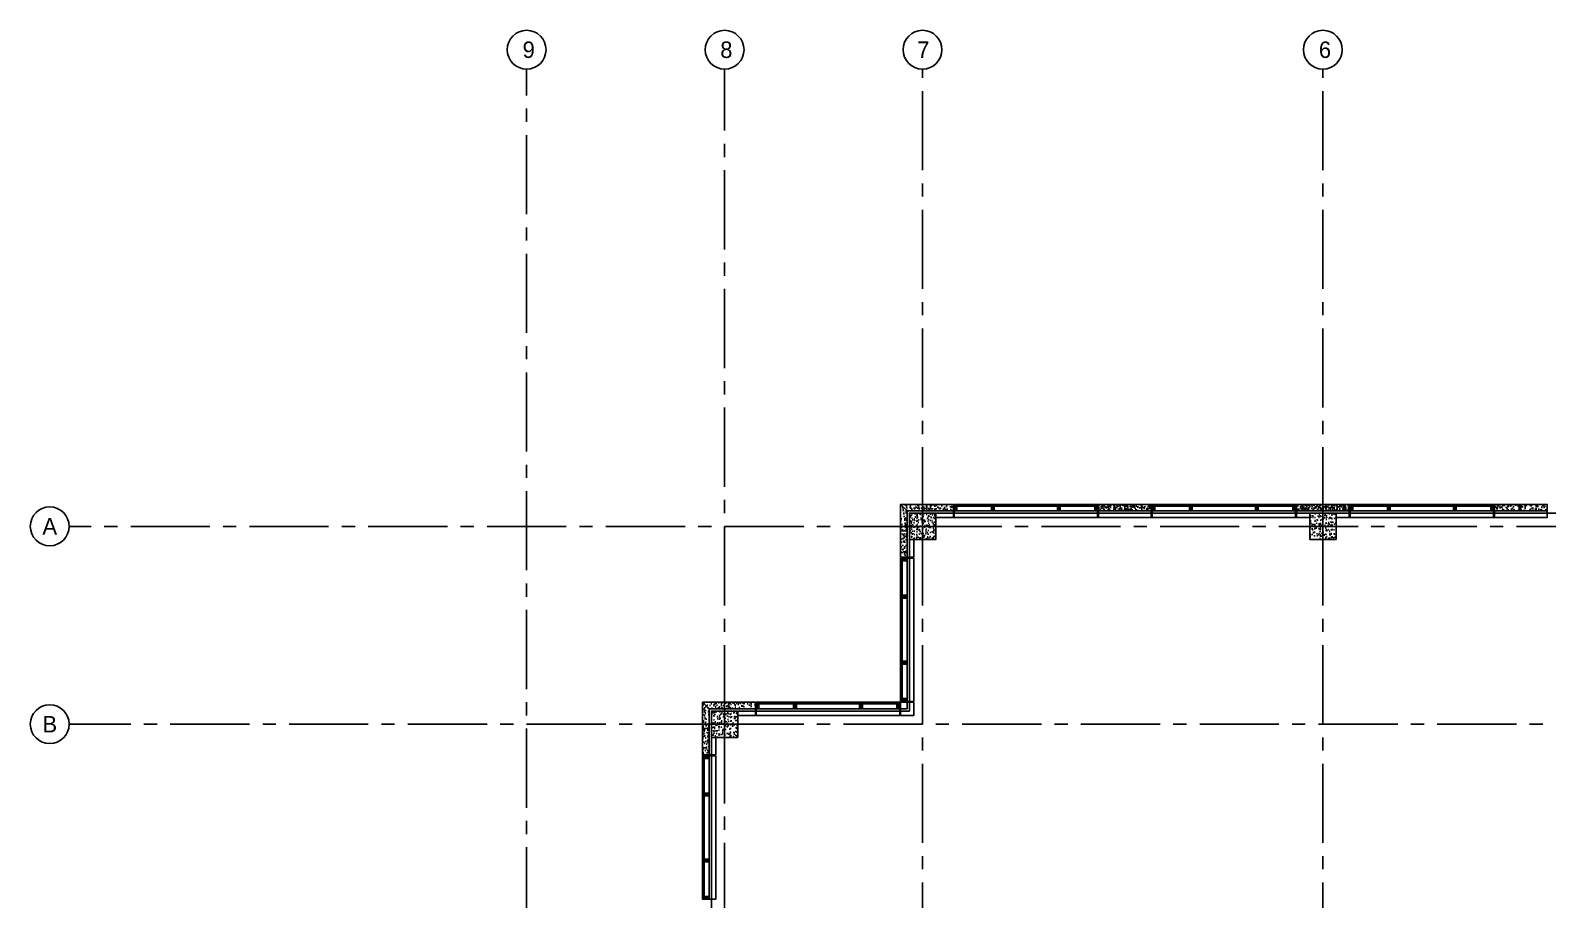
# Model space of a CAD drawing. Header units: inches. Extents: x 5893 to 9323, y 5310 to 7121.
# Drawn here: x 5893 to 7272, y 6330 to 7121 of the extents above; entities that cross this region are included whole.
import ezdxf
from ezdxf.enums import TextEntityAlignment as Align

# ---------------------------------------------------------------- set-up
doc = ezdxf.new("R2010")
doc.units = ezdxf.units.IN
doc.header["$LTSCALE"] = 96
doc.header["$MEASUREMENT"] = 0
doc.header["$PDSIZE"] = 1.5
doc.linetypes.add('CENTER2', pattern=[1.125, 0.75, -0.125, 0.125, -0.125])
doc.layers.get('0').update_dxf_attribs({"linetype": 'CONTINUOUS'})
for name, color, linetype in [('A_0_BLDGRD', 35, 'CENTER2'), ('A_0_COL-GRID', 40, 'CONTINUOUS'), ('A_0_CONST', 11, 'CONTINUOUS'), ('A_0_DIMGRD', 9, 'CENTER2'), ('A_1-7_CW_GYP', 2, 'CONTINUOUS'), ('A_1-7_CW_PC', 2, 'CONTINUOUS'), ('A_1-7_CW_PC_H', 6, 'CONTINUOUS'), ('A_1-8_COL', 7, 'CONTINUOUS'), ('A_1-8_COL_H', 6, 'CONTINUOUS'), ('A_1-8_CW_GLASS', 1, 'CONTINUOUS'), ('A_1-8_CW_GYP', 2, 'CONTINUOUS'), ('A_1-8_CW_MULL', 2, 'CONTINUOUS'), ('A_1-8_CW_PC', 2, 'CONTINUOUS'), ('A_1-8_CW_PC_H', 6, 'CONTINUOUS'), ('A_1-8_CW_SILL', 9, 'CONTINUOUS'), ('A_1_CW_SLAB', 66, 'CONTINUOUS'), ('A_2-8_COL', 7, 'CONTINUOUS'), ('A_2-8_CW_GLASS', 1, 'CONTINUOUS'), ('A_2-8_CW_GYP', 2, 'CONTINUOUS'), ('A_2-8_CW_MULL', 2, 'CONTINUOUS'), ('A_2-8_CW_PC', 2, 'CONTINUOUS'), ('A_2-8_CW_PC_H', 6, 'CONTINUOUS'), ('A_2-8_CW_SILL', 9, 'CONTINUOUS')]:
    doc.layers.add(name, color=color, linetype=linetype)
doc.styles.add('AVANT', font='AVGARDN.TTF')
pattern_1 = [(140, (-4476, -6744), (0.6275213, 7.172602), [0.75, -8.25]), (85, (-4476, -6744), (-7.5219213, -1.3875133), [0.6, -6.6]), (190.4514, (-4475.948, -6743.402), (-6.8943954, 5.785094), [0.637402, -7.011421]), (136.1842, (-4478, -6744), (1.65519, 10.6724105), [1.125, -12.375]), (186.6356, (-4477.862, -6743.111), (-9.741179, 9.346627), [0.956103, -10.51713]), (81.1842, (-4478, -6744), (-9.741186, 9.34662), [0.9, -9.9]), (111, (-4477.5, -6743), (4.026189, 5.9690705), [0.75, -8.25]), (56, (-4477.5, -6743), (-7.2515005, 2.433153), [0.6, -6.6]), (161.4514, (-4477.1645, -6742.5026), (-3.225305, 8.402226), [0.637402, -7.011421]), (127.5, (-4476, -6744), (-3.3289385, 0.12159855), [0, -6.52, 0, -6.7, 0, -6.625]), (97.5, (-4476, -6744), (-3.9441171, 2.6306954), [0, -3.82, 0, -6.37, 0, -2.525]), (57.5, (-4476, -6746.23), (0.2255487, 5.3382244), [0, -2.5, 0, -7.8, 0, -10.35]), (47.5, (-4476, -6747.23), (-1.0010498, 5.8318617), [0, -3.25, 0, -5.18, 0, -7.35])]

# ---------------------------------------------------------------- blocks, each defined once
blk = doc.blocks.new('PRE_1-8_COL1')
at = {"layer": 'A_1-8_CW_PC_H'}
h = blk.add_hatch(dxfattribs=at)
h.set_pattern_fill('AR-CONC', color=256, style=0)
h.set_pattern_definition([(50, (-5100, -6744), (7.172602, -0.6275213), [0.75, -8.25]), (355, (-5100, -6744), (-1.3875133, 7.5219213), [0.6, -6.6]), (100.4514, (-5099.402, -6744.052), (5.785094, 6.8943954), [0.637402, -7.011421]), (46.1842, (-5100, -6742), (10.6724105, -1.65519), [1.125, -12.375]), (96.6356, (-5099.111, -6742.138), (9.346627, 9.741179), [0.956103, -10.51713]), (351.1842, (-5100, -6742), (9.34662, 9.741186), [0.9, -9.9]), (21, (-5099, -6742.5), (5.9690705, -4.026189), [0.75, -8.25]), (326, (-5099, -6742.5), (2.433153, 7.2515005), [0.6, -6.6]), (71.4514, (-5098.5026, -6742.8355), (8.4022263, 3.225305), [0.637402, -7.011421]), (37.5, (-5100, -6744), (0.12159855, 3.3289385), [0, -6.52, 0, -6.7, 0, -6.625]), (7.5, (-5100, -6744), (2.6306954, 3.9441171), [0, -3.82, 0, -6.37, 0, -2.525]), (327.5, (-5102.23, -6744), (5.3382244, -0.2255487), [0, -2.5, 0, -7.8, 0, -10.35]), (317.5, (-5103.23, -6744), (5.8318617, 1.0010498), [0, -3.25, 0, -5.18, 0, -7.35])])
h.paths.add_polyline_path([(-24, -6), (24, -6), (24, 0), (-24, 0)])
at = {"layer": 'A_0_CONST'}
blk.add_line((0, 0), (0, -6), dxfattribs=at)
at = {"layer": 'A_1-8_CW_PC'}
blk.add_lwpolyline([(-24, -6), (24, -6), (24, 0), (-24, 0)], close=True, dxfattribs=at)
blk = doc.blocks.new('MUL_1-8_EX2')
at = {"layer": 'A_0_CONST'}
blk.add_line((0, 0), (0, -6), dxfattribs=at)
at = {"layer": 'A_1-8_CW_MULL'}
blk.add_lwpolyline([(-1.25, -6), (-1.25, 0), (1.25, 0), (1.25, -0.5), (0.5, -0.5), (0.5, -1.5), (1.25, -1.5), (1.25, -6)], close=True, dxfattribs=at)
blk = doc.blocks.new('MUL_1-8_EX1')
at = {"layer": 'A_0_CONST'}
blk.add_line((0, 0), (0, -6), dxfattribs=at)
at = {"layer": 'A_1-8_CW_MULL'}
blk.add_lwpolyline([(0.5, -1.5), (1.25, -1.5), (1.25, -6), (-1.25, -6), (-1.25, -1.5), (-0.5, -1.5), (-0.5, -0.5), (-1.25, -0.5), (-1.25, 0), (1.25, 0), (1.25, -0.5), (0.5, -0.5)], close=True, dxfattribs=at)
blk = doc.blocks.new('COL_1-8_24X24')
at = {"layer": 'A_1-8_COL_H'}
h = blk.add_hatch(dxfattribs=at)
h.set_pattern_fill('AR-CONC,_I', color=256, style=2)
h.set_pattern_definition([(50, (-6180, -6718.462), (7.172602, -0.6275213), [0.75, -8.25]), (355, (-6180, -6718.462), (-1.3875133, 7.5219213), [0.6, -6.6]), (100.4514, (-6179.402, -6718.5144), (5.785094, 6.8943954), [0.637402, -7.011421]), (46.1842, (-6180, -6716.462), (10.6724105, -1.65519), [1.125, -12.375]), (96.6356, (-6179.111, -6716.6), (9.346627, 9.741179), [0.956103, -10.51713]), (351.1842, (-6180, -6716.462), (9.34662, 9.741186), [0.9, -9.9]), (21, (-6179, -6716.962), (5.9690705, -4.026189), [0.75, -8.25]), (326, (-6179, -6716.962), (2.4331533, 7.2515005), [0.6, -6.6]), (71.4514, (-6178.5026, -6717.2976), (8.4022263, 3.225305), [0.637402, -7.011421]), (37.5, (-6180, -6718.462), (0.12159855, 3.32893854), [0, -6.52, 0, -6.7, 0, -6.625]), (7.5, (-6180, -6718.462), (2.6306954, 3.9441171), [0, -3.82, 0, -6.37, 0, -2.525]), (327.5, (-6182.23, -6718.462), (5.3382244, -0.2255487), [0, -2.5, 0, -7.8, 0, -10.35]), (317.5, (-6183.23, -6718.462), (5.8318617, 1.0010498), [0, -3.25, 0, -5.18, 0, -7.35])])
h.paths.add_polyline_path([(-12, -12), (12, -12), (12, 12), (-12, 12)])
at = {"layer": 'A_0_CONST'}
blk.add_point((0, 0), dxfattribs=at)
at = {"layer": 'A_1-8_COL'}
blk.add_lwpolyline([(-12, -12), (12, -12), (12, 12), (-12, 12)], close=True, dxfattribs=at)
blk = doc.blocks.new('MUL_2-8_EX2')
at = {"layer": 'A_0_CONST'}
blk.add_line((0, 0), (0, -6), dxfattribs=at)
at = {"layer": 'A_2-8_CW_MULL'}
blk.add_lwpolyline([(-1.25, -6), (-1.25, 0), (1.25, 0), (1.25, -0.5), (0.5, -0.5), (0.5, -1.5), (1.25, -1.5), (1.25, -6)], close=True, dxfattribs=at)
blk = doc.blocks.new('MUL_2-8_EX1')
at = {"layer": 'A_0_CONST'}
blk.add_line((0, 0), (0, -6), dxfattribs=at)
at = {"layer": 'A_2-8_CW_MULL'}
blk.add_lwpolyline([(-0.5, -1.5), (-1.25, -1.5), (-1.25, -6), (1.25, -6), (1.25, -1.5), (0.5, -1.5), (0.5, -0.5), (1.25, -0.5), (1.25, 0), (-1.25, 0), (-1.25, -0.5), (-0.5, -0.5)], close=True, dxfattribs=at)
blk = doc.blocks.new('PRE_2-8_COL2')
at = {"layer": 'A_2-8_CW_PC_H'}
h = blk.add_hatch(dxfattribs=at)
h.set_pattern_fill('AR-CONC', color=256, angle=90, style=0)
h.set_pattern_definition(pattern_1)
h.paths.add_polyline_path([(6, -48), (6, -6), (48, -6), (48, 0), (0, 0), (0, -48)])
at = {"layer": 'A_2-8_CW_PC'}
blk.add_lwpolyline([(6, -48), (6, -6), (48, -6), (48, 0), (0, 0), (0, -48)], close=True, dxfattribs=at)
blk = doc.blocks.new('PRE_2-8_COL1')
at = {"layer": 'A_2-8_CW_PC_H'}
h = blk.add_hatch(dxfattribs=at)
h.set_pattern_fill('AR-CONC', color=256, style=0)
h.set_pattern_definition([(50, (-5100, -6744), (7.172602, -0.6275213), [0.75, -8.25]), (355, (-5100, -6744), (-1.3875133, 7.5219213), [0.6, -6.6]), (100.4514, (-5099.402, -6744.052), (5.785094, 6.8943954), [0.637402, -7.011421]), (46.1842, (-5100, -6742), (10.6724105, -1.65519), [1.125, -12.375]), (96.6356, (-5099.111, -6742.138), (9.346627, 9.741179), [0.956103, -10.51713]), (351.1842, (-5100, -6742), (9.34662, 9.741186), [0.9, -9.9]), (21, (-5099, -6742.5), (5.9690705, -4.026189), [0.75, -8.25]), (326, (-5099, -6742.5), (2.433153, 7.2515005), [0.6, -6.6]), (71.4514, (-5098.5026, -6742.8355), (8.4022263, 3.225305), [0.637402, -7.011421]), (37.5, (-5100, -6744), (0.12159855, 3.3289385), [0, -6.52, 0, -6.7, 0, -6.625]), (7.5, (-5100, -6744), (2.6306954, 3.9441171), [0, -3.82, 0, -6.37, 0, -2.525]), (327.5, (-5102.23, -6744), (5.3382244, -0.2255487), [0, -2.5, 0, -7.8, 0, -10.35]), (317.5, (-5103.23, -6744), (5.8318617, 1.0010498), [0, -3.25, 0, -5.18, 0, -7.35])])
h.paths.add_polyline_path([(-24, -6), (24, -6), (24, 0), (-24, 0)])
at = {"layer": 'A_2-8_CW_PC'}
blk.add_lwpolyline([(-24, -6), (24, -6), (24, 0), (-24, 0)], close=True, dxfattribs=at)
blk = doc.blocks.new('grid-bbl')
at = {"color": 1, "linetype": 'Continuous'}
blk.add_circle((0, 0.25), 0.184, dxfattribs=at)
at = {"style": 'AVANT'}
blk.add_attdef('-', text='', height=0.156, dxfattribs=at).set_placement((0, 0.25), align=Align.MIDDLE_CENTER)
blk = doc.blocks.new('PRE_1-7_COL2')
at = {"layer": 'A_1-7_CW_PC_H'}
h = blk.add_hatch(dxfattribs=at)
h.set_pattern_fill('AR-CONC', color=256, angle=90, style=0)
h.set_pattern_definition(pattern_1)
h.paths.add_polyline_path([(6, -48), (6, -6), (48, -6), (48, 0), (0, 0), (0, -48)])
at = {"layer": 'A_0_CONST'}
for p, q in [((6, -6), (0, 0)), ((24, 0), (24, -6)), ((0, -24), (6, -24))]:
    blk.add_line(p, q, dxfattribs=at)
at = {"layer": 'A_1-7_CW_PC'}
blk.add_lwpolyline([(6, -48), (6, -6), (48, -6), (48, 0), (0, 0), (0, -48)], close=True, dxfattribs=at)

msp = doc.modelspace()

# ---------------------------------------------------------------- hatches: boundary and pattern name
at = {"layer": 'A_1-8_COL_H'}
h = msp.add_hatch(dxfattribs=at)
h.set_pattern_fill('AR-CONC,_I', color=256, style=2)
h.set_pattern_definition([(50, (888, -48.462), (7.172602, -0.6275213), [0.75, -8.25]), (355, (888, -48.462), (-1.3875133, 7.5219213), [0.6, -6.6]), (100.4514, (888.598, -48.5144), (5.785094, 6.8943954), [0.637402, -7.011421]), (46.1842, (888, -46.462), (10.6724105, -1.65519), [1.125, -12.375]), (96.6356, (888.889, -46.6), (9.346627, 9.741179), [0.956103, -10.51713]), (351.1842, (888, -46.462), (9.34662, 9.741186), [0.9, -9.9]), (21, (889, -46.962), (5.9690705, -4.026189), [0.75, -8.25]), (326, (889, -46.962), (2.4331533, 7.2515005), [0.6, -6.6]), (71.4514, (889.4974, -47.2976), (8.4022263, 3.225305), [0.637402, -7.011421]), (37.5, (888, -48.462), (0.12159855, 3.32893854), [0, -6.52, 0, -6.7, 0, -6.625]), (7.5, (888, -48.462), (2.6306954, 3.9441171), [0, -3.82, 0, -6.37, 0, -2.525]), (327.5, (885.77, -48.462), (5.3382244, -0.2255487), [0, -2.5, 0, -7.8, 0, -10.35]), (317.5, (884.77, -48.462), (5.8318617, 1.0010498), [0, -3.25, 0, -5.18, 0, -7.35])])
h.paths.add_polyline_path([(7056, 6658), (7080, 6658), (7080, 6682), (7056, 6682)])
at = {"layer": 'A_2-8_CW_PC_H'}
h = msp.add_hatch(dxfattribs=at)
h.set_pattern_fill('AR-CONC', color=256, style=0)
h.set_pattern_definition([(130, (12168, -54), (-7.172602, -0.6275213), [0.75, -8.25]), (185, (12168, -54), (1.3875133, 7.5219213), [0.6, -6.6]), (79.5486, (12167.402, -54.052), (-5.785094, 6.8943954), [0.637402, -7.011421]), (133.8158, (12168, -52), (-10.6724105, -1.65519), [1.125, -12.375]), (83.3644, (12167.111, -52.138), (-9.346627, 9.741179), [0.956103, -10.51713]), (188.8158, (12168, -52), (-9.34662, 9.741186), [0.9, -9.9]), (159, (12167, -52.5), (-5.9690705, -4.026189), [0.75, -8.25]), (214, (12167, -52.5), (-2.433153, 7.2515005), [0.6, -6.6]), (108.5486, (12166.5026, -52.8355), (-8.4022263, 3.225305), [0.637402, -7.011421]), (142.5, (12168, -54), (-0.12159855, 3.3289385), [0, -6.52, 0, -6.7, 0, -6.625]), (172.5, (12168, -54), (-2.6306954, 3.9441171), [0, -3.82, 0, -6.37, 0, -2.525]), (212.5, (12170.23, -54), (-5.3382244, -0.2255487), [0, -2.5, 0, -7.8, 0, -10.35]), (222.5, (12171.23, -54), (-5.8318617, 1.0010498), [0, -3.25, 0, -5.18, 0, -7.35])])
h.paths.add_polyline_path([(7092, 6684), (7044, 6684), (7044, 6690), (7092, 6690)])

# ---------------------------------------------------------------- linework, layer by layer
at = {"layer": 'A_0_BLDGRD'}
for p, q in [((6704, 6670), (8872, 6670)), ((6704, 6670), (6704, 5330)), ((7068, 6670), (7068, 5318)), ((6524, 6490), (6524, 5510)), ((6524, 6490), (8872, 6490))]:
    msp.add_line(p, q, dxfattribs=at)
at = {"layer": 'A_0_DIMGRD'}
for p, q in [((6344, 6306), (6344, 7086)), ((6524, 6490), (6524, 7086)), ((6704, 6670), (6704, 7086)), ((7068, 6670), (7068, 7086)), ((6704, 6670), (5928, 6670)), ((6524, 6490), (5928, 6490))]:
    msp.add_line(p, q, dxfattribs=at)
at = {"layer": 'A_1-7_CW_GYP'}
for points in [[(6716, 6678), (6732, 6678), (6732, 6684)], [(6690, 6642), (6696, 6642), (6696, 6658)]]:
    msp.add_lwpolyline(points, dxfattribs=at)
at = {"layer": 'A_1-8_COL'}
for p, q in [((7056, 6682), (7056, 6658)), ((7080, 6682), (7056, 6682)), ((7080, 6658), (7080, 6682))]:
    msp.add_line(p, q, dxfattribs=at)
at = {"layer": 'A_1-8_CW_GLASS'}
for p, q in [((7095.2, 6689.5), (7126.7, 6689.5)), ((7126.7, 6688.5), (7095.2, 6688.5)), ((7129.2, 6689.5), (7186.7, 6689.5)), ((7129.2, 6688.5), (7186.7, 6688.5)), ((7220.7, 6689.5), (7189.2, 6689.5)), ((7189.2, 6688.5), (7220.7, 6688.5)), ((6684.5, 6604.7), (6684.5, 6547.2)), ((6685.5, 6604.7), (6685.5, 6547.2)), ((6504.5, 6458.7), (6504.5, 6427.2)), ((6505.5, 6427.2), (6505.5, 6458.7)), ((6504.5, 6424.7), (6504.5, 6367.2)), ((6505.5, 6424.7), (6505.5, 6367.2)), ((6504.5, 6333.2), (6504.5, 6364.7)), ((6505.5, 6364.7), (6505.5, 6333.2))]:
    msp.add_line(p, q, dxfattribs=at)
at = {"layer": 'A_1-8_CW_GYP'}
for points in [[(6864, 6684), (6864, 6678), (6912, 6678), (6912, 6684)], [(7056, 6678), (7044, 6678), (7044, 6684)], [(7092, 6684), (7092, 6678), (7080, 6678)], [(7224, 6684), (7224, 6678), (7272, 6678), (7272, 6684)]]:
    msp.add_lwpolyline(points, dxfattribs=at)
at = {"layer": 'A_1-8_CW_SILL'}
for p, q in [((7095.2, 6690), (7220.7, 6690)), ((7095.2, 6684), (7220.7, 6684)), ((6504, 6458.7), (6504, 6333.2)), ((6510, 6458.7), (6510, 6333.2))]:
    msp.add_line(p, q, dxfattribs=at)
for points in [[(6863.2, 6684), (6863.2, 6678), (6732.7, 6678), (6732.7, 6684)], [(7043.2, 6684), (7043.2, 6678), (6912.7, 6678), (6912.7, 6684)], [(7223.2, 6684), (7223.2, 6678), (7092.7, 6678), (7092.7, 6684)], [(6690, 6641.2), (6696, 6641.2), (6696, 6510.7), (6690, 6510.7)], [(6510, 6330.7), (6516, 6330.7), (6516, 6461.2), (6510, 6461.2)]]:
    msp.add_lwpolyline(points, dxfattribs=at)
at = {"layer": 'A_1_CW_SLAB'}
for points in [[(6692, 6502), (6692, 6502), (6692, 6682), (7052, 6682), (7052, 6682)], [(7052, 5318), (8884, 5318), (8884, 6682), (7052, 6682)], [(6692, 6502), (6512, 6502), (6512, 6322), (6332, 6322), (6332, 5678), (6512, 5678), (6512, 5498), (6692, 5498)]]:
    msp.add_lwpolyline(points, dxfattribs=at)
at = {"layer": 'A_2-8_COL'}
msp.add_line((7056, 6658), (7080, 6658), dxfattribs=at)
at = {"layer": 'A_2-8_CW_GLASS'}
for p, q in [((6735.2, 6689.5), (6766.7, 6689.5)), ((6766.7, 6688.5), (6735.2, 6688.5)), ((6769.2, 6689.5), (6826.7, 6689.5)), ((6769.2, 6688.5), (6826.7, 6688.5)), ((6860.7, 6689.5), (6829.2, 6689.5)), ((6829.2, 6688.5), (6860.7, 6688.5)), ((6915.2, 6689.5), (6946.7, 6689.5)), ((6946.7, 6688.5), (6915.2, 6688.5)), ((6949.2, 6689.5), (7006.7, 6689.5)), ((6949.2, 6688.5), (7006.7, 6688.5)), ((7040.7, 6689.5), (7009.2, 6689.5)), ((7009.2, 6688.5), (7040.7, 6688.5)), ((6684.5, 6638.7), (6684.5, 6607.2)), ((6685.5, 6607.2), (6685.5, 6638.7)), ((6684.5, 6604.7), (6684.5, 6547.2)), ((6685.5, 6604.7), (6685.5, 6547.2)), ((6684.5, 6513.2), (6684.5, 6544.7)), ((6685.5, 6544.7), (6685.5, 6513.2)), ((6555.2, 6509.5), (6586.7, 6509.5)), ((6586.7, 6508.5), (6555.2, 6508.5)), ((6646.7, 6509.5), (6589.2, 6509.5)), ((6646.7, 6509.5), (6589.2, 6509.5)), ((6646.7, 6508.5), (6589.2, 6508.5)), ((6646.7, 6508.5), (6589.2, 6508.5)), ((6680.7, 6509.5), (6649.2, 6509.5)), ((6649.2, 6508.5), (6680.7, 6508.5))]:
    msp.add_line(p, q, dxfattribs=at)
at = {"layer": 'A_2-8_CW_GYP'}
for points in [[(6716, 6678), (6732, 6678), (6732, 6684)], [(6912, 6684), (6912, 6678), (6864, 6678), (6864, 6684)], [(7056, 6678), (7044, 6678), (7044, 6684)], [(7092, 6684), (7092, 6678), (7080, 6678)], [(6690, 6642), (6696, 6642), (6696, 6658)], [(6536, 6498), (6552, 6498), (6552, 6504)], [(6536, 6498), (6552, 6498), (6552, 6504)], [(6510, 6462), (6516, 6462), (6516, 6478)], [(6510, 6462), (6516, 6462), (6516, 6478)]]:
    msp.add_lwpolyline(points, dxfattribs=at)
at = {"layer": 'A_2-8_CW_MULL'}
msp.add_lwpolyline([(6684, 6504), (6690, 6504), (6690, 6510), (6684, 6510)], close=True, dxfattribs=at)
at = {"layer": 'A_2-8_CW_PC'}
msp.add_lwpolyline([(7092, 6684), (7044, 6684), (7044, 6690), (7092, 6690)], close=True, dxfattribs=at)
at = {"layer": 'A_2-8_CW_SILL'}
for p, q in [((6735.2, 6690), (6860.7, 6690)), ((6735.2, 6684), (6860.7, 6684)), ((6915.2, 6690), (7040.7, 6690)), ((6915.2, 6684), (7040.7, 6684)), ((6684, 6638.7), (6684, 6513.2)), ((6690, 6638.7), (6690, 6513.2)), ((6680.7, 6510), (6555.2, 6510)), ((6680.7, 6504), (6555.2, 6504))]:
    msp.add_line(p, q, dxfattribs=at)
for points in [[(6863.2, 6684), (6863.2, 6678), (6732.7, 6678), (6732.7, 6684)], [(7043.2, 6684), (7043.2, 6678), (6912.7, 6678), (6912.7, 6684)], [(6690, 6510.7), (6696, 6510.7), (6696, 6641.2), (6690, 6641.2)], [(6683.2, 6504), (6683.2, 6498), (6552.7, 6498), (6552.7, 6504)], [(6684, 6504), (6684, 6498), (6696, 6498), (6696, 6510), (6690, 6510)]]:
    msp.add_lwpolyline(points, dxfattribs=at)

# ---------------------------------------------------------------- block references
for name, p in [('PRE_2-8_COL2', (6684, 6690)), ('PRE_1-7_COL2', (6684, 6690)), ('COL_1-8_24X24', (6704, 6670)), ('MUL_2-8_EX2', (6734, 6690)), ('PRE_2-8_COL1', (6888, 6690)), ('MUL_2-8_EX2', (6914, 6690)), ('MUL_1-8_EX2', (7094, 6690)), ('COL_1-8_24X24', (6524, 6490))]:
    msp.add_blockref(name, p)
at = {"xscale": -1}
for name, p in [('MUL_2-8_EX1', (6768, 6690)), ('MUL_2-8_EX1', (6828, 6690)), ('MUL_2-8_EX2', (6862, 6690)), ('PRE_1-8_COL1', (6888, 6690)), ('MUL_2-8_EX1', (6948, 6690)), ('MUL_2-8_EX1', (7008, 6690)), ('MUL_2-8_EX2', (7042, 6690)), ('PRE_1-8_COL1', (7068, 6690)), ('MUL_1-8_EX1', (7128, 6690)), ('MUL_1-8_EX1', (7188, 6690)), ('MUL_1-8_EX2', (7222, 6690)), ('PRE_1-8_COL1', (7248, 6690))]:
    msp.add_blockref(name, p, dxfattribs=at)
at = {"xscale": -1, "rotation": 90}
for name, p in [('MUL_2-8_EX2', (6684, 6640)), ('MUL_2-8_EX1', (6684, 6606)), ('MUL_2-8_EX1', (6684, 6546)), ('MUL_1-8_EX2', (6504, 6460))]:
    msp.add_blockref(name, p, dxfattribs=at)
at = {"rotation": 90}
for name, p in [('MUL_1-8_EX1', (6684, 6606)), ('MUL_1-8_EX1', (6684, 6546)), ('MUL_2-8_EX2', (6684, 6512)), ('MUL_1-8_EX1', (6504, 6426)), ('MUL_1-8_EX1', (6504, 6366)), ('MUL_1-8_EX2', (6504, 6332))]:
    msp.add_blockref(name, p, dxfattribs=at)
at = {"layer": 'A_0_COL-GRID'}
ref = msp.add_blockref('grid-bbl', (6344, 7079.6), dxfattribs=dict(at, xscale=96, yscale=96, zscale=96))
ref.add_attrib('-', '9', dxfattribs={"layer": '0', "height": 15, "style": 'AVANT'}).set_placement((6345.9, 7103.6), align=Align.MIDDLE_CENTER)
ref = msp.add_blockref('grid-bbl', (6524, 7079.6), dxfattribs=dict(at, xscale=96, yscale=96, zscale=96))
ref.add_attrib('-', '8', dxfattribs={"layer": '0', "height": 15, "style": 'AVANT'}).set_placement((6525.6, 7103.6), align=Align.MIDDLE_CENTER)
ref = msp.add_blockref('grid-bbl', (6704, 7079.6), dxfattribs=dict(at, xscale=96, yscale=96, zscale=96))
ref.add_attrib('-', '7', dxfattribs={"layer": '0', "height": 15, "style": 'AVANT'}).set_placement((6704.7, 7103.6), align=Align.MIDDLE_CENTER)
ref = msp.add_blockref('grid-bbl', (7068, 7079.6), dxfattribs=dict(at, xscale=96, yscale=96, zscale=96))
ref.add_attrib('-', '6', dxfattribs={"layer": '0', "height": 15, "style": 'AVANT'}).set_placement((7069.9, 7103.6), align=Align.MIDDLE_CENTER)
at = {"layer": 'A_0_COL-GRID', "xscale": 96, "yscale": 96, "zscale": 96}
for p, values in [((5910.4, 6646), {'-': 'A'}), ((5910.4, 6466), {'-': 'B'})]:
    msp.add_blockref('grid-bbl', p, dxfattribs=at).add_auto_attribs(values)
at = {"layer": 'A_2-8_CW_MULL'}
for name, p in [('MUL_2-8_EX2', (6554, 6510)), ('MUL_1-8_EX1', (6588, 6510)), ('MUL_1-8_EX1', (6648, 6510))]:
    msp.add_blockref(name, p, dxfattribs=at)
at = {"layer": 'A_2-8_CW_MULL', "xscale": -1}
for name, p in [('MUL_2-8_EX1', (6588, 6510)), ('MUL_2-8_EX1', (6648, 6510)), ('MUL_2-8_EX2', (6682, 6510))]:
    msp.add_blockref(name, p, dxfattribs=at)
at = {"layer": 'A_2-8_CW_PC'}
for name in ['PRE_2-8_COL2', 'PRE_1-7_COL2']:
    msp.add_blockref(name, (6504, 6510), dxfattribs=at)

doc.saveas('drawing.dxf')
